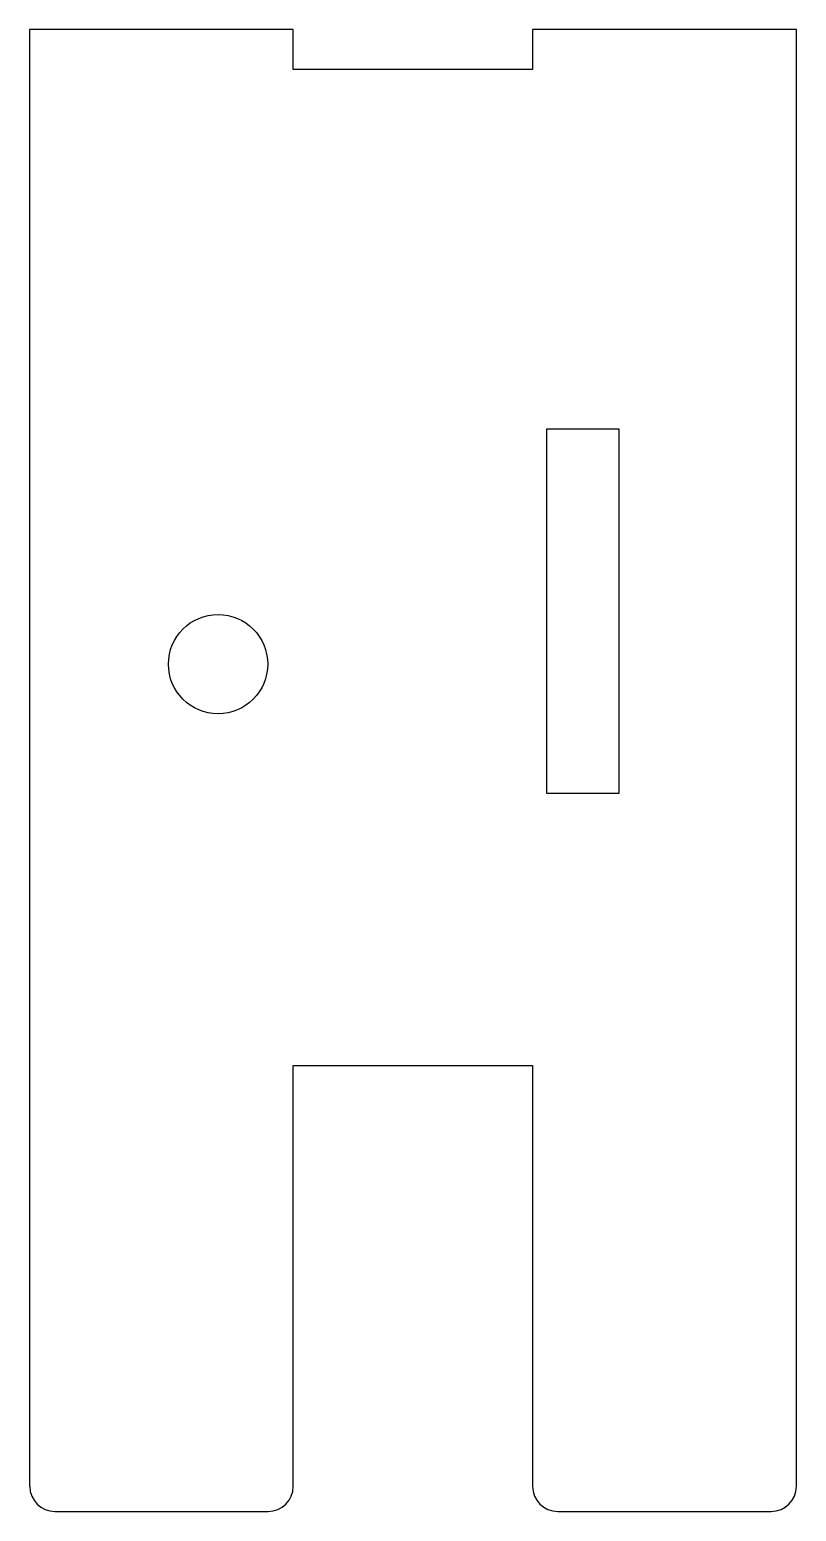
# Model space of a CAD drawing. Extents: x -3.6 to 2.5, y -7.4 to 4.4.
import ezdxf

# ---------------------------------------------------------------- set-up
doc = ezdxf.new("R2010")
doc.units = 0
doc.layers.get('0').update_dxf_attribs({"linetype": 'CONTINUOUS'})

msp = doc.modelspace()

# ---------------------------------------------------------------- linework, layer by layer
at = {"color": 7, "linetype": 'CONTINUOUS'}
for p, q in [((-1.504, 4.383), (-3.603, 4.383)), ((-3.603, 4.383), (-3.603, -7.216)), ((-1.504, 4.066), (-1.504, 4.383)), ((0.401, 4.383), (0.401, 4.066)), ((2.5, 4.383), (0.401, 4.383)), ((2.5, -7.216), (2.5, 4.383)), ((0.401, 4.066), (-1.504, 4.066)), ((1.091, 1.203), (0.511, 1.203)), ((0.511, 1.203), (0.511, -1.697)), ((1.091, -1.697), (1.091, 1.203)), ((0.511, -1.697), (1.091, -1.697)), ((-1.504, -3.866), (0.401, -3.866)), ((-1.504, -7.216), (-1.504, -3.866)), ((0.401, -3.866), (0.401, -7.216)), ((-3.402, -7.416), (-1.704, -7.416)), ((0.601, -7.416), (2.3, -7.416))]:
    msp.add_line(p, q, dxfattribs=at)
msp.add_circle((-2.103, -0.669), 0.395, dxfattribs=at)
for centre, start, end in [((-3.402, -7.216), 180, 270), ((-1.704, -7.216), 270, 0), ((0.601, -7.216), 180, 270), ((2.3, -7.216), 270, 0)]:
    msp.add_arc(centre, 0.2, start, end, dxfattribs=at)

doc.saveas('drawing.dxf')
